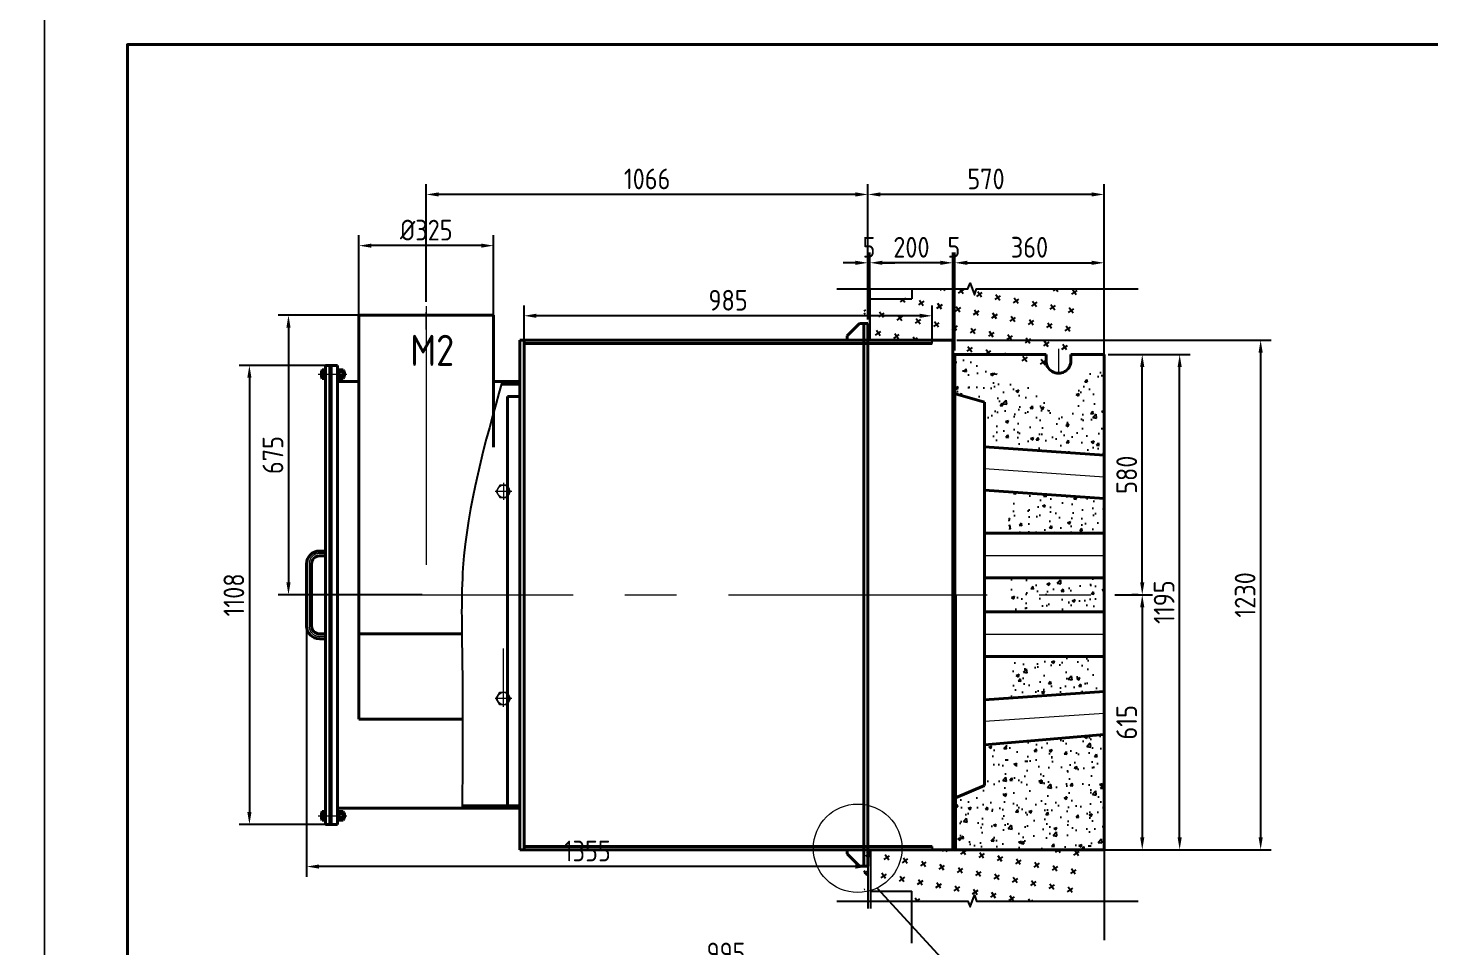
# Model space of a CAD drawing. Header units: millimetres. Extents: x 52110 to 400893, y -153728 to 31997.
# Drawn here: x 362723 to 366107, y -15600 to -13382 of the extents above; entities that cross this region are included whole.
import ezdxf

# ---------------------------------------------------------------- set-up
doc = ezdxf.new("R2010")
doc.units = ezdxf.units.MM
doc.header["$LTSCALE"] = 500
doc.linetypes.add('CENTER', pattern=[2, 1.25, -0.25, 0.25, -0.25])
for name, color, linetype, lineweight in [('BIAOZHU', 3, 'Continuous', 25), ('SHI', 7, 'Continuous', 40), ('SW', 8, 'Continuous', 20), ('WEN', 3, 'Continuous', 20), ('XI', 2, 'Continuous', 20), ('ZHONG', 1, 'CENTER', 20)]:
    doc.layers.add(name, color=color, linetype=linetype, lineweight=lineweight)
doc.styles.add('GB', font='gbenor.shx', dxfattribs={"bigfont": 'gbcbig.shx'})
doc.styles.add('工程字', font='gbenor.shx', dxfattribs={"bigfont": 'gbcbig.shx'})
doc.dimstyles.new('GB-5', dxfattribs={"dimscale": 10, "dimtxt": 5, "dimasz": 3, "dimexe": 2.5, "dimexo": 1, "dimgap": 1.25, "dimtad": 1, "dimdsep": 46, "dimtxsty": '工程字', "dimcen": 5, "dimadec": 0, "dimazin": 0, "dimtfac": 0.7, "dimtix": 1, "dimtmove": 0, "dimatfit": 3, "dimfxl": 0, "dimtzin": 0, "dimarcsym": 0})
pattern_1 = [(50, (307409.38, -28631.73), (72.87387, -6.375634), [7.62, -83.82]), (355, (307409.38, -28631.73), (-14.09713, 76.42266), [6.096, -67.056]), (100.451, (307415.45, -28632.264), (58.777, 70.046675), [6.476, -71.236]), (46.1842, (307409.38, -28611.41), (108.43162, -16.81693), [11.43, -125.73]), (96.6356, (307418.41, -28612.81), (94.9617, 98.97022), [9.714, -106.854]), (351.184, (307409.38, -28611.41), (94.96184, 98.97005), [9.144, -100.584]), (21, (307419.54, -28616.49), (60.64595, -40.90621), [7.62, -83.82]), (326, (307419.54, -28616.49), (24.72081, 73.67519), [6.096, -67.056]), (71.4514, (307424.59, -28619.9), (85.3666, 32.76914), [6.476, -71.236]), (37.5, (307409.379, -28631.733), (1.235441, 33.822016), [0, -66.2432, 0, -68.072, 0, -67.31]), (7.5, (307409.38, -28631.733), (26.727865, 40.07223), [0, -38.8112, 0, -64.7192, 0, -25.654]), (327.5, (307386.722, -28631.733), (54.236238, -2.291498), [0, -25.4, 0, -79.248, 0, -105.156]), (317.5, (307376.56, -28631.733), (59.251673, 10.170596), [0, -33.02, 0, -52.6288, 0, -74.676])]

# ---------------------------------------------------------------- blocks, each defined once
blk = doc.blocks.new('*D206')
at = {"layer": 'BIAOZHU', "color": 0, "lineweight": -2}
for p, q in [((363451.3, -14196.2), (363232.1, -14196.2)), ((363257.1, -14226.2), (363257.1, -15274.2)), ((363451.3, -15304.2), (363232.1, -15304.2))]:
    blk.add_line(p, q, dxfattribs=at)
at = {"layer": 'BIAOZHU', "color": 0}
for points in [[(363252.1, -14226.2), (363262.1, -14226.2), (363257.1, -14196.2)], [(363252.1, -15274.2), (363262.1, -15274.2), (363257.1, -15304.2)]]:
    blk.add_solid(points, dxfattribs=at)
at = {"layer": 'Defpoints', "color": 0}
for p in [(363461.3, -14196.2), (363257.1, -15304.2), (363461.3, -15304.2)]:
    blk.add_point(p, dxfattribs=at)
at = {"layer": 'BIAOZHU', "color": 0, "insert": (363219.6, -14750.2), "char_height": 50, "attachment_point": 5, "rotation": 90, "style": '工程字'}
blk.add_mtext('1108', dxfattribs=at)
blk = doc.blocks.new('*D209')
at = {"layer": 'BIAOZHU', "color": 0, "lineweight": -2}
for p, q in [((363910.1, -15886.3), (363910.1, -15626.9)), ((364905.1, -15894.3), (364905.1, -15626.9)), ((363940.1, -15651.9), (364875.1, -15651.9))]:
    blk.add_line(p, q, dxfattribs=at)
at = {"layer": 'BIAOZHU', "color": 0}
for points in [[(363940.1, -15646.9), (363940.1, -15656.9), (363910.1, -15651.9)], [(364875.1, -15646.9), (364875.1, -15656.9), (364905.1, -15651.9)]]:
    blk.add_solid(points, dxfattribs=at)
at = {"layer": 'Defpoints', "color": 0}
for p in [(364905.1, -15651.9), (363910.1, -15896.3), (364905.1, -15904.3)]:
    blk.add_point(p, dxfattribs=at)
at = {"layer": 'BIAOZHU', "color": 0, "insert": (364407.6, -15614.4), "char_height": 50, "attachment_point": 5, "style": '工程字'}
blk.add_mtext('995', dxfattribs=at)
blk = doc.blocks.new('*D210')
at = {"layer": 'BIAOZHU', "color": 0, "lineweight": -2}
for p, q in [((363684.1, -14042.9), (363684.1, -13758.6)), ((364750.1, -14085.2), (364750.1, -13758.6)), ((364720.1, -13783.6), (363714.1, -13783.6))]:
    blk.add_line(p, q, dxfattribs=at)
at = {"layer": 'BIAOZHU', "color": 0}
for points in [[(363714.1, -13778.6), (363714.1, -13788.6), (363684.1, -13783.6)], [(364720.1, -13778.6), (364720.1, -13788.6), (364750.1, -13783.6)]]:
    blk.add_solid(points, dxfattribs=at)
at = {"layer": 'Defpoints', "color": 0}
for p in [(363684.1, -13783.6), (363684.1, -14052.9), (364750.1, -14095.2)]:
    blk.add_point(p, dxfattribs=at)
at = {"layer": 'BIAOZHU', "color": 0, "insert": (364217.1, -13746.1), "char_height": 50, "attachment_point": 5, "style": '工程字'}
blk.add_mtext('1066', dxfattribs=at)
blk = doc.blocks.new('*D211')
at = {"layer": 'BIAOZHU', "color": 0, "lineweight": -2}
for p, q in [((363674.1, -14075.2), (363326.4, -14075.2)), ((363351.4, -14105.2), (363351.4, -14720.2)), ((363674.1, -14750.2), (363326.4, -14750.2))]:
    blk.add_line(p, q, dxfattribs=at)
at = {"layer": 'BIAOZHU', "color": 0}
for points in [[(363346.4, -14105.2), (363356.4, -14105.2), (363351.4, -14075.2)], [(363346.4, -14720.2), (363356.4, -14720.2), (363351.4, -14750.2)]]:
    blk.add_solid(points, dxfattribs=at)
at = {"layer": 'Defpoints', "color": 0}
for p in [(363684.1, -14075.2), (363351.4, -14750.2), (363684.1, -14750.2)]:
    blk.add_point(p, dxfattribs=at)
at = {"layer": 'BIAOZHU', "color": 0, "insert": (363313.9, -14412.7), "char_height": 50, "attachment_point": 5, "rotation": 90, "style": '工程字'}
blk.add_mtext('675', dxfattribs=at)
blk = doc.blocks.new('*D161')
at = {"layer": 'BIAOZHU', "color": 0, "lineweight": -2}
for p, q in [((364750.1, -14001.5), (364750.1, -13758.6)), ((365320.1, -14001.5), (365320.1, -13758.6)), ((365290.1, -13783.6), (364780.1, -13783.6))]:
    blk.add_line(p, q, dxfattribs=at)
at = {"layer": 'BIAOZHU', "color": 0}
for points in [[(364780.1, -13778.6), (364780.1, -13788.6), (364750.1, -13783.6)], [(365290.1, -13778.6), (365290.1, -13788.6), (365320.1, -13783.6)]]:
    blk.add_solid(points, dxfattribs=at)
at = {"layer": 'Defpoints', "color": 0}
for p in [(364750.1, -13783.6), (364750.1, -14011.5), (365320.1, -14011.5)]:
    blk.add_point(p, dxfattribs=at)
at = {"layer": 'BIAOZHU', "color": 0, "insert": (365035.1, -13746.1), "char_height": 50, "attachment_point": 5, "style": '工程字'}
blk.add_mtext('570', dxfattribs=at)
blk = doc.blocks.new('*D213')
at = {"layer": 'BIAOZHU', "color": 0, "lineweight": -2}
for p, q in [((365330.1, -14170.2), (365527.6, -14170.2)), ((365502.6, -15335.2), (365502.6, -14200.2)), ((365330.1, -15365.2), (365527.6, -15365.2))]:
    blk.add_line(p, q, dxfattribs=at)
at = {"layer": 'BIAOZHU', "color": 0}
for points in [[(365497.6, -14200.2), (365507.6, -14200.2), (365502.6, -14170.2)], [(365497.6, -15335.2), (365507.6, -15335.2), (365502.6, -15365.2)]]:
    blk.add_solid(points, dxfattribs=at)
at = {"layer": 'Defpoints', "color": 0}
for p in [(365320.1, -14170.2), (365502.6, -14170.2), (365320.1, -15365.2)]:
    blk.add_point(p, dxfattribs=at)
at = {"layer": 'BIAOZHU', "color": 0, "insert": (365465.1, -14767.7), "char_height": 50, "attachment_point": 5, "rotation": 90, "style": '工程字'}
blk.add_mtext('1195', dxfattribs=at)
blk = doc.blocks.new('*D215')
at = {"layer": 'BIAOZHU', "color": 0, "lineweight": -2}
for p, q in [((364960.1, -14160.2), (364960.1, -13923.6)), ((365320.1, -14160.2), (365320.1, -13923.6)), ((364990.1, -13948.6), (365290.1, -13948.6))]:
    blk.add_line(p, q, dxfattribs=at)
at = {"layer": 'BIAOZHU', "color": 0}
for points in [[(364990.1, -13943.6), (364990.1, -13953.6), (364960.1, -13948.6)], [(365290.1, -13943.6), (365290.1, -13953.6), (365320.1, -13948.6)]]:
    blk.add_solid(points, dxfattribs=at)
at = {"layer": 'Defpoints', "color": 0}
for p in [(365320.1, -13948.6), (364960.1, -14170.2), (365320.1, -14170.2)]:
    blk.add_point(p, dxfattribs=at)
at = {"layer": 'BIAOZHU', "color": 0, "insert": (365140.1, -13911.1), "char_height": 50, "attachment_point": 5, "style": '工程字'}
blk.add_mtext('360', dxfattribs=at)
blk = doc.blocks.new('*D216')
at = {"layer": 'BIAOZHU', "color": 0, "lineweight": -2}
for p, q in [((364955.1, -14160.2), (364955.1, -13923.6)), ((364960.1, -14160.2), (364960.1, -13923.6)), ((364925.1, -13948.6), (364895.1, -13948.6)), ((364960.1, -13948.6), (364955.1, -13948.6)), ((364990.1, -13948.6), (365020.1, -13948.6))]:
    blk.add_line(p, q, dxfattribs=at)
at = {"layer": 'BIAOZHU', "color": 0}
for points in [[(364925.1, -13943.6), (364925.1, -13953.6), (364955.1, -13948.6)], [(364990.1, -13943.6), (364990.1, -13953.6), (364960.1, -13948.6)]]:
    blk.add_solid(points, dxfattribs=at)
at = {"layer": 'Defpoints', "color": 0}
for p in [(364955.1, -13948.6), (364955.1, -14170.2), (364960.1, -14170.2)]:
    blk.add_point(p, dxfattribs=at)
at = {"layer": 'BIAOZHU', "color": 0, "insert": (364957.6, -13911.1), "char_height": 50, "attachment_point": 5, "style": '工程字'}
blk.add_mtext('5', dxfattribs=at)
blk = doc.blocks.new('*D217')
at = {"layer": 'BIAOZHU', "color": 0, "lineweight": -2}
for p, q in [((364755.1, -14125.2), (364755.1, -13923.6)), ((364955.1, -14125.2), (364955.1, -13923.6)), ((364925.1, -13948.6), (364785.1, -13948.6))]:
    blk.add_line(p, q, dxfattribs=at)
at = {"layer": 'BIAOZHU', "color": 0}
for points in [[(364785.1, -13943.6), (364785.1, -13953.6), (364755.1, -13948.6)], [(364925.1, -13943.6), (364925.1, -13953.6), (364955.1, -13948.6)]]:
    blk.add_solid(points, dxfattribs=at)
at = {"layer": 'Defpoints', "color": 0}
for p in [(364755.1, -13948.6), (364755.1, -14135.2), (364955.1, -14135.2)]:
    blk.add_point(p, dxfattribs=at)
at = {"layer": 'BIAOZHU', "color": 0, "insert": (364855.1, -13911.1), "char_height": 50, "attachment_point": 5, "style": '工程字'}
blk.add_mtext('200', dxfattribs=at)
blk = doc.blocks.new('*D162')
at = {"layer": 'BIAOZHU', "color": 0, "lineweight": -2}
for p, q in [((364750.1, -13938.6), (364750.1, -13923.6)), ((364755.1, -13938.6), (364755.1, -13923.6)), ((364720.1, -13948.6), (364690.1, -13948.6)), ((364755.1, -13948.6), (364750.1, -13948.6)), ((364785.1, -13948.6), (364815.1, -13948.6))]:
    blk.add_line(p, q, dxfattribs=at)
at = {"layer": 'BIAOZHU', "color": 0}
for points in [[(364720.1, -13943.6), (364720.1, -13953.6), (364750.1, -13948.6)], [(364785.1, -13943.6), (364785.1, -13953.6), (364755.1, -13948.6)]]:
    blk.add_solid(points, dxfattribs=at)
at = {"layer": 'Defpoints', "color": 0}
for p in [(364750.1, -13948.6), (364750.1, -13948.6), (364755.1, -13948.6)]:
    blk.add_point(p, dxfattribs=at)
at = {"layer": 'BIAOZHU', "color": 0, "insert": (364752.6, -13911.1), "char_height": 50, "attachment_point": 5, "style": '工程字'}
blk.add_mtext('5', dxfattribs=at)
blk = doc.blocks.new('*D163')
at = {"layer": 'BIAOZHU', "color": 0, "lineweight": -2}
for p, q in [((363920.1, -14133.2), (363920.1, -14051.5)), ((364875.1, -14076.5), (363950.1, -14076.5)), ((364905.1, -14133.2), (364905.1, -14051.5))]:
    blk.add_line(p, q, dxfattribs=at)
at = {"layer": 'BIAOZHU', "color": 0}
for points in [[(363950.1, -14071.5), (363950.1, -14081.5), (363920.1, -14076.5)], [(364875.1, -14071.5), (364875.1, -14081.5), (364905.1, -14076.5)]]:
    blk.add_solid(points, dxfattribs=at)
at = {"layer": 'Defpoints', "color": 0}
for p in [(363920.1, -14076.5), (363920.1, -14143.2), (364905.1, -14143.2)]:
    blk.add_point(p, dxfattribs=at)
at = {"layer": 'BIAOZHU', "color": 0, "insert": (364412.6, -14039), "char_height": 50, "attachment_point": 5, "style": '工程字'}
blk.add_mtext('985', dxfattribs=at)
blk = doc.blocks.new('*D220')
at = {"layer": 'BIAOZHU', "color": 0, "lineweight": -2}
for p, q in [((363521.6, -14107.4), (363521.6, -13882.2)), ((363816.6, -13907.2), (363551.6, -13907.2)), ((363846.6, -14107.4), (363846.6, -13882.2))]:
    blk.add_line(p, q, dxfattribs=at)
at = {"layer": 'BIAOZHU', "color": 0}
for points in [[(363551.6, -13902.2), (363551.6, -13912.2), (363521.6, -13907.2)], [(363816.6, -13902.2), (363816.6, -13912.2), (363846.6, -13907.2)]]:
    blk.add_solid(points, dxfattribs=at)
at = {"layer": 'Defpoints', "color": 0}
for p in [(363521.6, -13907.2), (363521.6, -14117.4), (363846.6, -14117.4)]:
    blk.add_point(p, dxfattribs=at)
at = {"layer": 'BIAOZHU', "color": 0, "insert": (363684.1, -13869.7), "char_height": 50, "attachment_point": 5, "style": '工程字'}
blk.add_mtext('%%C325', dxfattribs=at)
blk = doc.blocks.new('*D221')
at = {"layer": 'BIAOZHU', "color": 0, "linetype": 'ByBlock', "lineweight": -2}
for p, q in [((364965.1, -14135.2), (365723.1, -14135.2)), ((365698.1, -14165.2), (365698.1, -15335.2)), ((364965.1, -15365.2), (365723.1, -15365.2))]:
    blk.add_line(p, q, dxfattribs=at)
at = {"layer": 'BIAOZHU', "color": 0}
for points in [[(365693.1, -14165.2), (365703.1, -14165.2), (365698.1, -14135.2)], [(365693.1, -15335.2), (365703.1, -15335.2), (365698.1, -15365.2)]]:
    blk.add_solid(points, dxfattribs=at)
at = {"layer": 'Defpoints', "color": 0}
for p in [(364955.1, -14135.2), (364955.1, -15365.2), (365698.1, -15365.2)]:
    blk.add_point(p, dxfattribs=at)
at = {"layer": 'BIAOZHU', "color": 0, "insert": (365660.6, -14750.2), "char_height": 50, "attachment_point": 5, "rotation": 90, "style": '工程字'}
blk.add_mtext('1230', dxfattribs=at)
blk = doc.blocks.new('*D222')
at = {"layer": 'BIAOZHU', "color": 0, "linetype": 'ByBlock', "lineweight": -2}
for p, q in [((363395.1, -14760.2), (363395.1, -15430.8)), ((364720.1, -15405.8), (363425.1, -15405.8)), ((364750.1, -15415.2), (364750.1, -15430.8))]:
    blk.add_line(p, q, dxfattribs=at)
at = {"layer": 'BIAOZHU', "color": 0}
for points in [[(363425.1, -15400.8), (363425.1, -15410.8), (363395.1, -15405.8)], [(364720.1, -15400.8), (364720.1, -15410.8), (364750.1, -15405.8)]]:
    blk.add_solid(points, dxfattribs=at)
at = {"layer": 'Defpoints', "color": 0}
for p in [(363395.1, -14750.2), (363395.1, -15405.8), (364750.1, -15405.2)]:
    blk.add_point(p, dxfattribs=at)
at = {"layer": 'BIAOZHU', "color": 0, "insert": (364072.6, -15368.3), "char_height": 50, "attachment_point": 5, "style": '工程字'}
blk.add_mtext('1355', dxfattribs=at)
blk = doc.blocks.new('*D171')
at = {"layer": 'BIAOZHU', "color": 0, "lineweight": -2}
for p, q in [((365346.5, -14750.2), (365437.3, -14750.2)), ((365412.3, -14780.2), (365412.3, -15335.2)), ((365330.1, -15365.2), (365437.3, -15365.2))]:
    blk.add_line(p, q, dxfattribs=at)
at = {"layer": 'BIAOZHU', "color": 0}
for points in [[(365407.3, -14780.2), (365417.3, -14780.2), (365412.3, -14750.2)], [(365407.3, -15335.2), (365417.3, -15335.2), (365412.3, -15365.2)]]:
    blk.add_solid(points, dxfattribs=at)
at = {"layer": 'Defpoints', "color": 0}
for p in [(365336.5, -14750.2), (365320.1, -15365.2), (365412.3, -15365.2)]:
    blk.add_point(p, dxfattribs=at)
at = {"layer": 'BIAOZHU', "color": 0, "insert": (365374.8, -15057.7), "char_height": 50, "attachment_point": 5, "rotation": 90, "style": '工程字'}
blk.add_mtext('615', dxfattribs=at)
blk = doc.blocks.new('*D172')
at = {"layer": 'BIAOZHU', "color": 0, "lineweight": -2}
for p, q in [((365330.1, -14170.2), (365437.3, -14170.2)), ((365412.3, -14720.2), (365412.3, -14200.2)), ((365402.3, -14750.2), (365387.3, -14750.2))]:
    blk.add_line(p, q, dxfattribs=at)
at = {"layer": 'BIAOZHU', "color": 0}
for points in [[(365407.3, -14200.2), (365417.3, -14200.2), (365412.3, -14170.2)], [(365407.3, -14720.2), (365417.3, -14720.2), (365412.3, -14750.2)]]:
    blk.add_solid(points, dxfattribs=at)
at = {"layer": 'Defpoints', "color": 0}
for p in [(365320.1, -14170.2), (365412.3, -14170.2), (365412.3, -14750.2)]:
    blk.add_point(p, dxfattribs=at)
at = {"layer": 'BIAOZHU', "color": 0, "insert": (365374.8, -14460.2), "char_height": 50, "attachment_point": 5, "rotation": 90, "style": '工程字'}
blk.add_mtext('580', dxfattribs=at)

msp = doc.modelspace()

# ---------------------------------------------------------------- hatches: boundary and pattern name
at = {"layer": 'BIAOZHU'}
h = msp.add_hatch(dxfattribs=at)
h.set_pattern_fill('CROSS', color=256, scale=5, angle=35, style=0)
h.set_pattern_definition([(35, (307350.38, -34638.035), (7.797026, 44.21913), [15.875, -47.625]), (125, (307361.433, -34639.984), (-44.21913, 7.797026), [15.875, -47.625])])
h.paths.add_polyline_path([(365261.10579, -14011.47847), (365012.17715, -14011.47847), (365007.04685, -14025.57386), (364996.78625, -13997.38308), (364991.65595, -14011.47847), (364841.10579, -14011.47847), (364841.10579, -14035.23089), (364741.10579, -14035.23089), (364741.10579, -14135.23089), (364955.10579, -14135.23089), (364955.10579, -14170.23089), (365121.11008, -14170.23089), (365121.11008, -14185.73846, 0.9915755674), (365181.10579, -14185.23089), (365181.10579, -14170.23089), (365261.10579, -14170.23089)])
h = msp.add_hatch(dxfattribs=at)
h.set_pattern_fill('AR-CONC', color=256, scale=0.4, style=0)
h.set_pattern_definition([(50, (307409.38, -34813.035), (72.87387, -6.375634), [7.62, -83.82]), (355, (307409.38, -34813.035), (-14.09713, 76.42266), [6.096, -67.056]), (100.451, (307415.45, -34813.566), (58.777, 70.046675), [6.476, -71.236]), (46.1842, (307409.38, -34792.715), (108.43162, -16.81693), [11.43, -125.73]), (96.6356, (307418.41, -34794.12), (94.9617, 98.97022), [9.714, -106.854]), (351.184, (307409.38, -34792.72), (94.96184, 98.97005), [9.144, -100.584]), (21, (307419.54, -34797.795), (60.64595, -40.90621), [7.62, -83.82]), (326, (307419.54, -34797.795), (24.72081, 73.67519), [6.096, -67.056]), (71.4514, (307424.59, -34801.204), (85.3666, 32.76914), [6.476, -71.236]), (37.5, (307409.379, -34813.035), (1.235441, 33.822016), [0, -66.2432, 0, -68.072, 0, -67.31]), (7.5, (307409.38, -34813.035), (26.727865, 40.07223), [0, -38.8112, 0, -64.7192, 0, -25.654]), (327.5, (307386.722, -34813.035), (54.236238, -2.291498), [0, -25.4, 0, -79.248, 0, -105.156]), (317.5, (307376.56, -34813.035), (59.251673, 10.170596), [0, -33.02, 0, -52.6288, 0, -74.676])])
h.paths.add_polyline_path([(365320.10579, -15087.42866), (365090.10579, -15107.42866), (365090.10579, -15110.23089), (365031.10579, -15111.73354), (365031.10579, -15210.23089), (364961.10579, -15240.23089), (364961.10579, -15365.23089), (365220.10579, -15365.23089), (365320.10579, -15365.23089), (365320.10579, -15265.23089)])
edge = h.paths.add_edge_path()
edge.add_line((365320.10579, -14170.23089), (365240.10579, -14270.23089))
edge.add_line((365240.10579, -14270.23089), (365240.10579, -14285.23089))
edge.add_arc((365210.10579, -14285.23089), 30, -179.99674148, 0, ccw=False)
edge.add_line((365180.10579, -14285.23259), (365180.11008, -14270.23089))
edge.add_line((365180.11008, -14270.23089), (364960.10579, -14170.23089))
edge.add_line((364960.10579, -14170.23089), (364961.10579, -14265.23089))
edge.add_line((364961.10579, -14265.23089), (365031.10579, -14285.23089))
edge.add_line((365031.10579, -14285.23089), (365031.10579, -14393.03311))
edge.add_line((365031.10579, -14393.03311), (365090.10579, -14385.23089))
edge.add_line((365090.10579, -14385.23089), (365090.10579, -14393.03311))
edge.add_line((365090.10579, -14393.03311), (365320.10579, -14413.03311))
edge.add_line((365320.10579, -14413.03311), (365320.10579, -14170.23089))
h = msp.add_hatch(dxfattribs=at)
h.set_pattern_fill('AR-CONC', color=256, scale=0.4, style=0)
h.set_pattern_definition(pattern_1)
h.paths.add_polyline_path([(365320.10579, -14517.42556), (365090.10579, -14497.42556), (365090.10579, -14601.22933), (365320.10579, -14601.22933)])
h = msp.add_hatch(dxfattribs=at)
h.set_pattern_fill('AR-CONC', color=256, scale=0.4, style=0)
h.set_pattern_definition(pattern_1)
h.paths.add_polyline_path([(365320.10579, -14750.23089), (365090.10579, -14750.23089), (365090.10579, -14791.23244), (365320.10579, -14791.23244)])
h.paths.add_polyline_path([(365320.10579, -14709.22933), (365090.10579, -14709.22933), (365090.10579, -14750.23089), (365320.10579, -14750.23089)])
h.paths.add_polyline_path([(365320.10579, -14899.23244), (365090.10579, -14899.23244), (365090.10579, -15003.03621), (365320.10579, -14983.03621)])
h = msp.add_hatch(dxfattribs=at)
h.set_pattern_fill('CROSS', color=256, scale=5, angle=35, style=0)
h.set_pattern_definition([(35, (307350.38, -34988.035), (7.797026, 44.21913), [15.875, -47.625]), (125, (307361.433, -34989.984), (-44.21913, 7.797026), [15.875, -47.625])])
h.paths.add_polyline_path([(365261.10579, -15365.23089), (365161.10579, -15365.23089), (365111.10579, -15365.23089), (364955.10579, -15365.23089), (364741.10579, -15365.23089), (364741.10579, -15465.23089), (364841.10579, -15465.23089), (364841.10579, -15488.9833), (364991.65595, -15488.9833), (364996.78625, -15503.07869), (365007.04685, -15474.88791), (365012.17715, -15488.9833), (365261.10579, -15488.9833)])

# ---------------------------------------------------------------- linework, layer by layer
for p, q in [((364755.10579, -14011.47847), (364755.10579, -14135.23089)), ((364756.10579, -14035.23089), (364856.10579, -14035.23089)), ((364856.10579, -14011.47847), (364856.10579, -14035.23089)), ((365320.10579, -14170.23089), (365320.10579, -14011.47847)), ((364750.10579, -14130.23089), (364756.10579, -14130.23089)), ((364905.10579, -14143.23089), (364905.10579, -14135.23089)), ((364905.10579, -15357.23089), (364905.10579, -15365.23089)), ((364750.10579, -15365.23089), (364750.10579, -15507.02397)), ((364756.10579, -15365.23089), (364756.10579, -15507.02397)), ((365320.10579, -15365.23089), (365320.10579, -15583.34956)), ((364772.10579, -15457.73803), (364972.89224, -15675.9045)), ((364756.10579, -15465.23089), (364856.10579, -15465.23089)), ((364856.10579, -15590.77569), (364856.10579, -15465.23089))]:
    msp.add_line(p, q, dxfattribs=at)
for points in [[(364675.35534, -14011.47847), (364991.65595, -14011.47847), (364996.78625, -13997.38308), (365007.04685, -14025.57386), (365012.17715, -14011.47847), (365402.47776, -14011.47847)], [(364675.35534, -15488.9833), (364991.65595, -15488.9833), (364996.78625, -15503.07869), (365007.04685, -15474.88791), (365012.17715, -15488.9833), (365402.47776, -15488.9833)]]:
    msp.add_lwpolyline(points, dxfattribs=at)
msp.add_spline([(363867.36317, -14235.23089), (363772.68971, -14684.4378), (363770.67539, -14897.65716), (363770.67539, -15265.23089)], degree=3, dxfattribs=at)
at = {"layer": 'SHI'}
for p, q in [((363521.60579, -14075.23089), (363521.60579, -15050.23089)), ((363521.60579, -14075.23089), (363846.60579, -14075.23089)), ((363846.60579, -14075.23089), (363846.60579, -14393.23754)), ((364730.10579, -14095.23089), (364700.10579, -14125.23089)), ((364730.10579, -14095.23089), (364740.10579, -14095.23089)), ((364740.10579, -14095.23089), (364740.10579, -15365.23089)), ((364740.10579, -14095.23089), (364750.10579, -14095.23089)), ((364749.93307, -15365.23089), (364750.10579, -14095.23089)), ((363910.10579, -14135.23089), (363910.10579, -14750.23089)), ((363910.10579, -14135.23089), (364740.10579, -14135.23089)), ((363920.10579, -14135.23089), (363920.10579, -14750.23089)), ((363920.10579, -14143.23089), (364905.10579, -14143.23089)), ((364700.10579, -14125.23089), (364700.10579, -14135.23089)), ((364740.10579, -14135.23089), (364955.10579, -14135.23089)), ((364955.10579, -14135.23089), (364955.10579, -14750.23089)), ((364955.10579, -14170.23089), (365180.11008, -14170.23089)), ((364960.10579, -14170.23089), (364960.10579, -14750.23089)), ((365180.11008, -14184.72331), (365180.11008, -14170.23089)), ((365240.10579, -14170.23089), (365320.10579, -14170.23089)), ((365240.10579, -14185.23089), (365240.10579, -14170.23089)), ((365320.10579, -14170.23089), (365320.10579, -14750.23089)), ((363431.10579, -14209.43666), (363432.60579, -14206.83858)), ((363431.10579, -14225.02511), (363431.10579, -14209.43666)), ((363432.60579, -14206.83858), (363438.60579, -14206.83858)), ((363432.60579, -14212.03473), (363438.60579, -14212.03473)), ((363438.60579, -14205.23089), (363441.10579, -14205.23089)), ((363438.60579, -14229.23089), (363438.60579, -14205.23089)), ((363438.60579, -14227.62319), (363438.60579, -14206.83858)), ((363438.60579, -14206.83858), (363438.60579, -14227.62319)), ((363441.10579, -14196.23089), (363470.10579, -14196.23089)), ((363441.10579, -14196.23089), (363441.10579, -14750.23089)), ((363451.10579, -14196.23089), (363451.10579, -14750.23089)), ((363454.10579, -14196.23089), (363454.10579, -14750.23089)), ((363470.10579, -14196.23089), (363470.10579, -14750.23089)), ((363472.60579, -14205.23089), (363470.10579, -14205.23089)), ((363472.60579, -14229.23089), (363472.60579, -14205.23089)), ((363472.60579, -14209.43666), (363474.10579, -14206.83858)), ((363472.60579, -14225.02511), (363472.60579, -14209.43666)), ((363474.10579, -14206.83858), (363483.30579, -14206.83858)), ((363474.10579, -14212.03473), (363483.30579, -14212.03473)), ((363484.80579, -14209.43666), (363483.30579, -14206.83858)), ((363484.80579, -14225.02511), (363484.80579, -14209.43666)), ((363484.80579, -14211.23089), (363485.70579, -14211.23089)), ((363484.80579, -14212.13089), (363486.60579, -14212.13089)), ((363485.70579, -14211.23089), (363485.70579, -14223.23089)), ((363486.60579, -14212.13089), (363485.70579, -14211.23089)), ((363486.60579, -14222.33089), (363486.60579, -14212.13089)), ((363431.10579, -14225.02511), (363432.60579, -14227.62319)), ((363432.60579, -14222.42704), (363438.60579, -14222.42704)), ((363432.60579, -14227.62319), (363438.60579, -14227.62319)), ((363438.60579, -14229.23089), (363441.10579, -14229.23089)), ((363472.60579, -14229.23089), (363470.10579, -14229.23089)), ((363470.10579, -14235.23089), (363521.60579, -14235.23089)), ((363472.60579, -14225.02511), (363474.10579, -14227.62319)), ((363474.10579, -14222.42704), (363483.30579, -14222.42704)), ((363474.10579, -14227.62319), (363483.30579, -14227.62319)), ((363484.80579, -14225.02511), (363483.30579, -14227.62319)), ((363484.80579, -14222.33089), (363486.60579, -14222.33089)), ((363484.80579, -14223.23089), (363485.70579, -14223.23089)), ((363485.70579, -14223.23089), (363486.60579, -14222.33089)), ((363846.60579, -14235.23089), (363910.10579, -14235.23089)), ((363865.20096, -14241.23089), (363910.10579, -14241.23089)), ((363880.10579, -14271.68611), (363910.10579, -14271.68611)), ((363880.10579, -14271.68611), (363880.10579, -15259.23089)), ((363910.10579, -14271.68611), (363910.10579, -15259.23089)), ((364961.10579, -14265.23089), (365031.10579, -14285.23089)), ((365031.10579, -14285.23089), (365031.10579, -14750.23089)), ((365031.10579, -14393.03311), (365320.10579, -14413.03311)), ((365031.10579, -14497.42556), (365320.10579, -14517.42556)), ((365031.10579, -14601.22933), (365320.10579, -14601.22933)), ((363441.10579, -14644.23089), (363426.10579, -14644.23089)), ((363395.10579, -14675.23089), (363395.10579, -14825.23089)), ((363407.10579, -14825.23089), (363407.10579, -14675.23089)), ((363441.10579, -14656.23089), (363426.10579, -14656.23089)), ((365031.10579, -14709.22933), (365320.10579, -14709.22933)), ((363441.10579, -15304.23089), (363441.10579, -14750.23089)), ((363451.10579, -15304.23089), (363451.10579, -14750.23089)), ((363454.10579, -15304.23089), (363454.10579, -14750.23089)), ((363470.10579, -15304.23089), (363470.10579, -14750.23089)), ((363910.10579, -15365.23089), (363910.10579, -14750.23089)), ((363920.10579, -15365.23089), (363920.10579, -14750.23089)), ((364955.10579, -15365.23089), (364955.10579, -14750.23089)), ((364961.10579, -15365.23089), (364961.10579, -14750.23089)), ((365031.10579, -15210.23089), (365031.10579, -14750.23089)), ((365320.10579, -15365.23089), (365320.10579, -14750.23089)), ((365031.10579, -14791.23244), (365320.10579, -14791.23244)), ((363441.10579, -14844.23089), (363426.10579, -14844.23089)), ((363521.60579, -14843.82816), (363769.35888, -14843.82816)), ((363441.10579, -14856.23089), (363426.10579, -14856.23089)), ((365031.10579, -14899.23244), (365320.10579, -14899.23244)), ((365031.10579, -15003.03621), (365320.10579, -14983.03621)), ((363521.60579, -15050.23089), (363771.69148, -15050.23089)), ((365031.10579, -15111.73354), (365320.10579, -15087.42866)), ((364961.10579, -15240.23089), (365031.10579, -15210.23089)), ((363770.74045, -15259.23089), (363910.10579, -15259.23089)), ((363431.10579, -15275.43666), (363432.60579, -15272.83858)), ((363431.10579, -15291.02511), (363431.10579, -15275.43666)), ((363431.10579, -15291.02511), (363432.60579, -15293.62319)), ((363432.60579, -15272.83858), (363438.60579, -15272.83858)), ((363432.60579, -15278.03473), (363438.60579, -15278.03473)), ((363432.60579, -15288.42704), (363438.60579, -15288.42704)), ((363432.60579, -15293.62319), (363438.60579, -15293.62319)), ((363438.60579, -15295.23089), (363438.60579, -15271.23089)), ((363438.60579, -15271.23089), (363441.10579, -15271.23089)), ((363438.60579, -15272.83858), (363438.60579, -15293.62319)), ((363438.60579, -15293.62319), (363438.60579, -15272.83858)), ((363438.60579, -15295.23089), (363441.10579, -15295.23089)), ((363470.10579, -15265.23089), (363910.10579, -15265.23089)), ((363472.60579, -15271.23089), (363470.10579, -15271.23089)), ((363472.60579, -15295.23089), (363470.10579, -15295.23089)), ((363472.60579, -15295.23089), (363472.60579, -15271.23089)), ((363472.60579, -15275.43666), (363474.10579, -15272.83858)), ((363472.60579, -15291.02511), (363472.60579, -15275.43666)), ((363472.60579, -15291.02511), (363474.10579, -15293.62319)), ((363474.10579, -15272.83858), (363483.30579, -15272.83858)), ((363474.10579, -15278.03473), (363483.30579, -15278.03473)), ((363474.10579, -15288.42704), (363483.30579, -15288.42704)), ((363474.10579, -15293.62319), (363483.30579, -15293.62319)), ((363484.80579, -15275.43666), (363483.30579, -15272.83858)), ((363484.80579, -15291.02511), (363483.30579, -15293.62319)), ((363484.80579, -15291.02511), (363484.80579, -15275.43666)), ((363484.80579, -15277.23089), (363485.70579, -15277.23089)), ((363484.80579, -15278.13089), (363486.60579, -15278.13089)), ((363484.80579, -15288.33089), (363486.60579, -15288.33089)), ((363484.80579, -15289.23089), (363485.70579, -15289.23089)), ((363485.70579, -15277.23089), (363485.70579, -15289.23089)), ((363486.60579, -15278.13089), (363485.70579, -15277.23089)), ((363485.70579, -15289.23089), (363486.60579, -15288.33089)), ((363486.60579, -15288.33089), (363486.60579, -15278.13089)), ((363441.10579, -15304.23089), (363470.10579, -15304.23089)), ((363920.10579, -15357.23089), (364905.10579, -15357.23089)), ((363910.10579, -15365.23089), (364740.10579, -15365.23089)), ((364700.10579, -15375.23089), (364700.10579, -15365.23089)), ((364730.10579, -15405.23089), (364700.10579, -15375.23089)), ((364740.10579, -15405.23089), (364740.10579, -15365.23089)), ((364740.10579, -15365.23089), (364955.10579, -15365.23089)), ((364750.10579, -15405.23089), (364750.10579, -15365.23089)), ((364750.10579, -15370.23089), (364756.10579, -15370.23089)), ((364955.10579, -15365.23089), (365170.10579, -15365.23089)), ((365170.10579, -15365.23089), (365220.10579, -15365.23089)), ((365220.10579, -15365.23089), (365320.10579, -15365.23089)), ((364730.10579, -15405.23089), (364740.10579, -15405.23089)), ((364740.10579, -15405.23089), (364750.10579, -15405.23089))]:
    msp.add_line(p, q, dxfattribs=at)
msp.add_lwpolyline([(362962.77169, -18013.99791), (369410.77169, -18013.99791), (369410.77169, -13421.99791), (362962.77169, -13421.99791)], close=True, dxfattribs=at)
for centre, radius, start, end in [((363436.14239, -14208.26082), 5.17204, 193.14079328, 226.85920673), ((363440.85579, -14217.23089), 9.75, 147.7957725, 212.2042275), ((363477.64239, -14208.26082), 5.17204, 193.14079328, 226.85920673), ((363482.35579, -14217.23089), 9.75, 147.7957725, 212.2042275), ((363479.76918, -14208.26082), 5.17204, 313.14079327, 346.85920672), ((363475.05579, -14217.23089), 9.75, 327.7957725, 32.2042275), ((365210.10579, -14185.23089), 30, 179.03055338, 0), ((363436.14239, -14226.20095), 5.17204, 133.14079327, 166.85920672), ((363477.64239, -14226.20095), 5.17204, 133.14079327, 166.85920672), ((363479.76918, -14226.20095), 5.17204, 13.14079328, 46.85920673), ((363426.10579, -14675.23089), 31, 90, 180), ((363426.10579, -14675.23089), 19, 90, 180), ((363426.10579, -14825.23089), 31, 180, 270), ((363426.10579, -14825.23089), 19, 180, 270), ((363436.14239, -15274.26082), 5.17204, 193.14079328, 226.85920673), ((363440.85579, -15283.23089), 9.75, 147.7957725, 212.2042275), ((363436.14239, -15292.20095), 5.17204, 133.14079327, 166.85920672), ((363477.64239, -15274.26082), 5.17204, 193.14079328, 226.85920673), ((363482.35579, -15283.23089), 9.75, 147.7957725, 212.2042275), ((363477.64239, -15292.20095), 5.17204, 133.14079327, 166.85920672), ((363479.76918, -15274.26082), 5.17204, 313.14079327, 346.85920672), ((363475.05579, -15283.23089), 9.75, 327.7957725, 32.2042275), ((363479.76918, -15292.20095), 5.17204, 13.14079328, 46.85920673)]:
    msp.add_arc(centre, radius, start, end, dxfattribs=at)
at = {"layer": 'SW'}
for points in [[(363861.76604, -14485.23089), (363853.10579, -14500.23089), (363861.76604, -14515.23089), (363879.08655, -14515.23089), (363887.7468, -14500.23089), (363879.08655, -14485.23089)], [(363861.76604, -15015.23089), (363853.10579, -15000.23089), (363861.76604, -14985.23089), (363879.08655, -14985.23089), (363887.7468, -15000.23089), (363879.08655, -15015.23089)]]:
    msp.add_lwpolyline(points, close=True, dxfattribs=at)
for centre in [(363870.42629, -14500.23089), (363870.42629, -15000.23089)]:
    msp.add_circle(centre, 15, dxfattribs=at)
at = {"layer": 'WEN'}
msp.add_circle((364725.31182, -15361.70216), 106.8296, dxfattribs=at)
at = {"layer": 'XI'}
for points in [[(356034.77169, -18093.99791), (362762.77169, -18093.99791), (362762.77169, -13341.99791), (356034.77169, -13341.99791)], [(362762.77169, -18093.99791), (369490.77169, -18093.99791), (369490.77169, -13341.99791), (362762.77169, -13341.99791)]]:
    msp.add_lwpolyline(points, close=True, dxfattribs=at)
at = {"layer": 'ZHONG'}
for p, q in [((363684.10579, -14052.87803), (363684.10579, -14750.23089)), ((363684.10579, -14109.73869), (363684.10579, -14067.73635)), ((365210.10579, -14156.05029), (365210.10579, -14213.39633)), ((365031.10579, -14445.22933), (365320.10579, -14465.22933)), ((363870.42629, -14479.91038), (363870.42629, -14520.55139)), ((363890.7468, -14500.23089), (363850.10579, -14500.23089)), ((365031.10579, -14601.22933), (365320.10579, -14601.22933)), ((363441.10579, -14650.23089), (363426.10579, -14650.23089)), ((363401.10579, -14675.23089), (363401.10579, -14825.23089)), ((365031.10579, -14655.22933), (365320.10579, -14655.22933)), ((365031.10579, -14709.22933), (365320.10579, -14709.22933)), ((363413.28564, -14750.23089), (365336.51821, -14750.23089)), ((365031.10579, -14791.23244), (365320.10579, -14791.23244)), ((363441.10579, -14850.23089), (363426.10579, -14850.23089)), ((365031.10579, -14845.23244), (365320.10579, -14845.23244)), ((363870.42629, -15020.55139), (363870.42629, -14879.91038)), ((365031.10579, -14899.23244), (365320.10579, -14899.23244)), ((363890.7468, -15000.23089), (363850.10579, -15000.23089)), ((365031.10579, -15055.23244), (365320.10579, -15035.23244))]:
    msp.add_line(p, q, dxfattribs=at)
at = {"layer": 'ZHONG', "color": 1, "linetype": 'CENTER'}
for p, q in [((363423.02053, -14217.23089), (363491.90146, -14217.23089)), ((363423.02053, -15283.23089), (363491.90146, -15283.23089))]:
    msp.add_line(p, q, dxfattribs=at)
at = {"layer": 'ZHONG'}
for centre, start, end in [((363426.10579, -14675.23089), 90, 180), ((363426.10579, -14825.23089), 180, 270)]:
    msp.add_arc(centre, 25, start, end, dxfattribs=at)

# ---------------------------------------------------------------- texts
at = {"layer": 'BIAOZHU', "style": 'GB'}
msp.add_text('M2', height=75, dxfattribs=at).set_placement((363645.45333, -14197.37705))

# ---------------------------------------------------------------- dimensions: what is measured, and where the dimension line sits
at = {"layer": 'BIAOZHU'}
for base, p1, p2, override, picture, middle in [((363684.10579, -13783.55621), (364750.10579, -14095.23089), (363684.10579, -14052.87803), {"dimfxl": 0.09}, '*D210', (364217.10579, -13746.05621)), ((364750.10579, -13783.55621), (365320.10579, -14011.47847), (364750.10579, -14011.47847), {"dimfxl": 0.09}, '*D161', (365035.10579, -13746.05621)), ((364750.10579, -13948.57206), (364755.10579, -13948.57206), (364750.10579, -13948.57206), {"dimfxl": 0.09}, '*D162', (364752.60579, -13911.07206)), ((364755.10579, -13948.57206), (364955.10579, -14135.23089), (364755.10579, -14135.23089), {"dimfxl": 0.09}, '*D217', (364855.10579, -13911.07206)), ((364955.10579, -13948.57206), (364960.10579, -14170.23089), (364955.10579, -14170.23089), {"dimfxl": 0.09}, '*D216', (364957.60579, -13911.07206)), ((365320.10579, -13948.57206), (364960.10579, -14170.23089), (365320.10579, -14170.23089), {"dimfxl": 0.09}, '*D215', (365140.10579, -13911.07206)), ((363920.10579, -14076.50628), (364905.10579, -14143.23089), (363920.10579, -14143.23089), {"dimfxl": 0.09}, '*D163', (364412.60579, -14039.00628)), ((363395.10579, -15405.81703), (364750.10579, -15405.23089), (363395.10579, -14750.23089), {"dimfxl": 1.8}, '*D222', (364072.60579, -15368.31703)), ((364905.10579, -15651.86633), (363910.10579, -15896.32809), (364905.10579, -15904.32809), {"dimfxl": 0.09}, '*D209', (364407.60579, -15614.36633))]:
    dim = msp.add_linear_dim(base=base, p1=p1, p2=p2, dimstyle='GB-5', override=override, dxfattribs=at)
    dim.commit()
    dim.dimension.update_dxf_attribs({"geometry": picture, "text_midpoint": middle})
dim = msp.add_linear_dim(base=(363521.60579, -13907.24194), p1=(363846.60579, -14117.40564), p2=(363521.60579, -14117.40564), text='%%C<>', dimstyle='GB-5', override={"dimfxl": 0.09}, dxfattribs=at)
dim.commit()
dim.dimension.update_dxf_attribs({"geometry": '*D220', "text_midpoint": (363684.10579, -13869.74194)})
for base, p1, p2, override, picture, middle in [((363351.37471, -14750.23089), (363684.10579, -14075.23089), (363684.10579, -14750.23089), {"dimfxl": 0.09}, '*D211', (363313.87471, -14412.73089)), ((365698.11393, -15365.23089), (364955.10579, -14135.23089), (364955.10579, -15365.23089), {"dimfxl": 1.8}, '*D221', (365660.61393, -14750.23089)), ((365502.55749, -14170.23089), (365320.10579, -15365.23089), (365320.10579, -14170.23089), {"dimfxl": 0.09}, '*D213', (365465.05749, -14767.73089)), ((365412.28678, -14170.23089), (365412.28678, -14750.23089), (365320.10579, -14170.23089), {"dimfxl": 0.09}, '*D172', (365374.78678, -14460.23089)), ((363257.12931, -15304.23089), (363461.25483, -14196.23089), (363461.25483, -15304.23089), {"dimfxl": 0.09}, '*D206', (363219.62931, -14750.23089)), ((365412.28678, -15365.23089), (365336.51821, -14750.23089), (365320.10579, -15365.23089), {"dimfxl": 0.09}, '*D171', (365374.78678, -15057.73089))]:
    dim = msp.add_linear_dim(base=base, p1=p1, p2=p2, angle=90, dimstyle='GB-5', override=override, dxfattribs=at)
    dim.commit()
    dim.dimension.update_dxf_attribs({"geometry": picture, "text_midpoint": middle})

doc.saveas('drawing.dxf')
